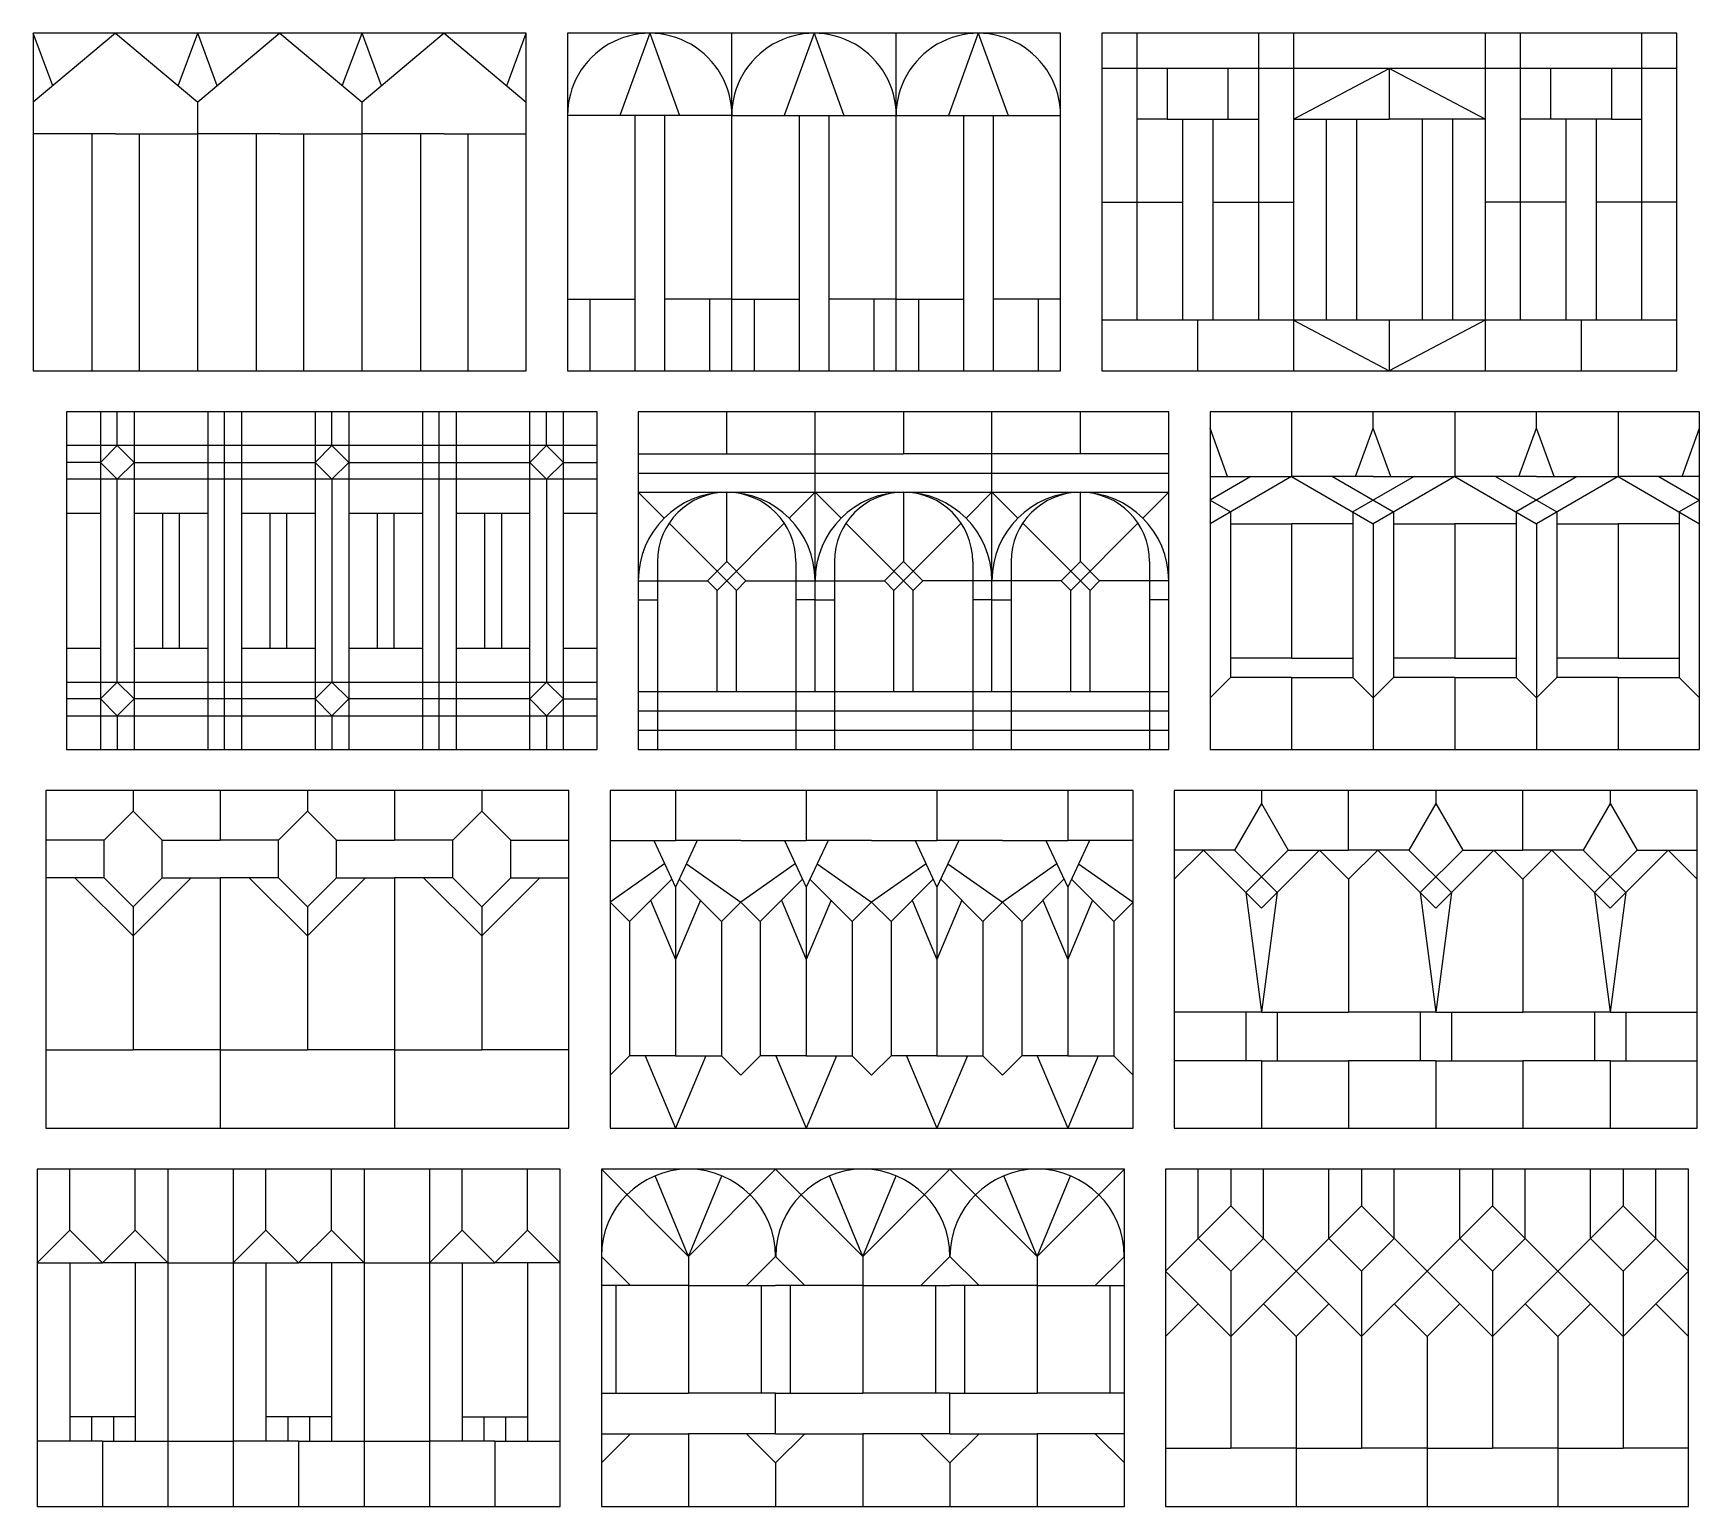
# Model space of a CAD drawing. Header units: millimetres. Extents: x -187 to 164, y -192 to 147.
# Drawn here: x -183.5 to 18.9, y -31.6 to 147.3 of the extents above; entities that cross this region are included whole.
import ezdxf

# ---------------------------------------------------------------- set-up
doc = ezdxf.new("R2010")
doc.units = ezdxf.units.MM
doc.header["$MEASUREMENT"] = 0
doc.layers.add('Layer 03', color=5, linetype='Continuous')

msp = doc.modelspace()

# ---------------------------------------------------------------- linework, layer by layer
at = {"layer": 'Layer 03'}
for p, q in [((-58.75, 147.32), (-118.61, 147.32)), ((-118.61, 147.32), (-118.61, 106.35)), ((-58.75, 106.35), (-58.75, 147.32)), ((-49.49, 147.32), (-49.49, 112.5)), ((-34.73, 147.32), (-34.73, 112.5)), ((-2.93, 147.32), (-2.93, 112.5)), ((11.83, 112.5), (11.83, 147.32)), ((16.09, 143.06), (-53.75, 143.06)), ((16.09, 112.5), (-53.75, 112.5)), ((-118.61, 106.35), (-58.75, 106.35)), ((-175.33, 101.35), (-175.33, 60.38)), ((-171.24, 101.35), (-171.24, 60.38)), ((-162.29, 101.35), (-162.29, 60.38)), ((-160.25, 60.38), (-160.25, 101.35)), ((-158.2, 101.35), (-158.2, 60.38)), ((-149.26, 101.35), (-149.26, 60.38)), ((-145.17, 101.35), (-145.17, 60.38)), ((-136.23, 101.35), (-136.23, 60.38)), ((-134.18, 60.38), (-134.18, 101.35)), ((-132.14, 101.35), (-132.14, 60.38)), ((-123.19, 60.38), (-123.19, 101.35)), ((-119.1, 60.38), (-119.1, 101.35)), ((-99.28, 96.27), (-99.28, 101.35)), ((-88.54, 67.39), (-88.54, 101.35)), ((-67.07, 67.39), (-67.07, 101.35)), ((-56.34, 96.27), (-56.34, 101.35)), ((-115.01, 97.26), (-179.42, 97.26)), ((-115.01, 93.17), (-179.42, 93.17)), ((-110.01, 93.93), (-45.6, 93.93)), ((-25.74, 93.5), (-18.31, 89.21)), ((-15.83, 93.5), (-23.26, 89.21)), ((-5.92, 93.5), (1.51, 89.21)), ((3.99, 93.5), (-3.44, 89.21)), ((-110.01, 91.6), (-45.6, 91.6)), ((-99.28, 83.2), (-99.28, 91.6)), ((-85.4, 88.45), (-88.54, 91.6)), ((-70.22, 88.45), (-67.07, 91.6)), ((-56.34, 83.2), (-56.34, 91.6)), ((-40.6, 90.64), (-38.13, 89.21)), ((18.85, 90.64), (16.38, 89.21)), ((-106.27, 87.85), (-98.11, 79.69)), ((-100.44, 79.69), (-92.29, 87.85)), ((-77.81, 80.86), (-84.8, 87.85)), ((-77.81, 80.86), (-70.82, 87.85)), ((-55.17, 79.69), (-63.33, 87.85)), ((-49.35, 87.85), (-57.51, 79.69)), ((-107.67, 83.2), (-107.67, 60.38)), ((-90.88, 83.2), (-90.88, 60.38)), ((-86.21, 83.2), (-86.21, 60.38)), ((-69.41, 83.2), (-69.41, 60.38)), ((-64.74, 83.2), (-64.74, 60.38)), ((-47.94, 83.2), (-47.94, 60.38)), ((-179.42, 68.56), (-115.01, 68.56)), ((-110.01, 67.39), (-45.6, 67.39)), ((-110.01, 65.05), (-45.6, 65.05)), ((-179.42, 64.47), (-115.01, 64.47)), ((-110.01, 62.72), (-45.6, 62.72)), ((-181.94, 55.38), (-181.94, 14.41)), ((-118.44, 55.38), (-181.94, 55.38)), ((-118.44, 14.41), (-118.44, 55.38)), ((-113.44, 55.38), (-113.44, 14.41)), ((-49.94, 55.38), (-113.44, 55.38)), ((-49.94, 14.41), (-49.94, 55.38)), ((-44.94, 55.38), (-44.94, 14.41)), ((18.56, 55.38), (-44.94, 55.38)), ((18.56, 14.41), (18.56, 55.38)), ((-105.95, 44.62), (-111.08, 39.5)), ((-105.04, 44.62), (-99.92, 39.5)), ((-90.08, 44.62), (-95.21, 39.5)), ((-89.17, 44.62), (-84.04, 39.5)), ((-74.2, 44.62), (-79.33, 39.5)), ((-73.29, 44.62), (-68.17, 39.5)), ((-58.33, 44.62), (-63.46, 39.5)), ((-57.42, 44.62), (-52.29, 39.5)), ((-111.08, 39.5), (-111.08, 23.18)), ((-99.92, 39.5), (-99.92, 23.18)), ((-95.21, 39.5), (-95.21, 23.18)), ((-84.04, 39.5), (-84.04, 23.18)), ((-79.33, 39.5), (-79.33, 23.18)), ((-68.17, 39.5), (-68.17, 23.18)), ((-63.46, 39.5), (-63.46, 23.18)), ((-52.29, 39.5), (-52.29, 23.18)), ((-105.5, 23.18), (-111.08, 23.18)), ((-109.19, 23.18), (-105.5, 14.41)), ((-105.5, 23.18), (-99.92, 23.18)), ((-101.8, 23.18), (-105.5, 14.41)), ((-89.62, 23.18), (-95.21, 23.18)), ((-93.32, 23.18), (-89.62, 14.41)), ((-85.93, 23.18), (-89.62, 14.41)), ((-89.62, 23.18), (-84.04, 23.18)), ((-73.75, 23.18), (-79.33, 23.18)), ((-77.44, 23.18), (-73.75, 14.41)), ((-70.05, 23.18), (-73.75, 14.41)), ((-73.75, 23.18), (-68.17, 23.18)), ((-57.87, 23.18), (-63.46, 23.18)), ((-61.57, 23.18), (-57.87, 14.41)), ((-54.18, 23.18), (-57.87, 14.41)), ((-57.87, 23.18), (-52.29, 23.18)), ((-181.94, 14.41), (-118.44, 14.41)), ((-113.44, 14.41), (-49.94, 14.41)), ((-44.94, 14.41), (18.56, 14.41)), ((-183, 9.41), (-183, -31.56)), ((-119.5, 9.41), (-183, 9.41)), ((-159.19, 9.41), (-159.19, -31.56)), ((-119.5, -31.56), (-119.5, 9.41)), ((-114.5, 9.41), (-114.5, -31.56)), ((-51, 9.41), (-114.5, 9.41)), ((-51, -31.56), (-51, 9.41)), ((-46, 9.41), (-46, -31.56)), ((17.5, 9.41), (-46, 9.41)), ((17.5, -31.56), (17.5, 9.41)), ((-114.5, -17.77), (-103.92, -17.77)), ((-93.34, -17.77), (-103.92, -17.77)), ((-93.34, -17.77), (-82.75, -17.77)), ((-72.17, -17.77), (-82.75, -17.77)), ((-72.17, -17.77), (-61.59, -17.77)), ((-51, -17.77), (-61.59, -17.77)), ((-114.5, -22.72), (-103.92, -22.72)), ((-93.34, -22.72), (-103.92, -22.72)), ((-93.34, -22.72), (-82.75, -22.72)), ((-72.17, -22.72), (-82.75, -22.72)), ((-72.17, -22.72), (-61.59, -22.72)), ((-51, -22.72), (-61.59, -22.72)), ((-183, -31.56), (-119.5, -31.56)), ((-114.5, -31.56), (-51, -31.56)), ((-46, -31.56), (17.5, -31.56))]:
    msp.add_line(p, q, dxfattribs=at)
for points in [[(-173.49, 147.32), (-183.47, 138.95)], [(-181.08, 140.95), (-183.47, 147.32)], [(-173.49, 147.32), (-163.51, 138.95)], [(-165.9, 140.95), (-163.51, 147.32)], [(-153.54, 147.32), (-163.51, 138.95)], [(-161.13, 140.95), (-163.51, 147.32)], [(-153.54, 147.32), (-143.56, 138.95)], [(-145.95, 140.95), (-143.56, 147.32)], [(-133.58, 147.32), (-143.56, 138.95)], [(-141.18, 140.95), (-143.56, 147.32)], [(-133.58, 147.32), (-123.61, 138.95)], [(-125.99, 140.95), (-123.61, 147.32)], [(-108.63, 147.32), (-112.26, 137.34)], [(-108.63, 147.32), (-105, 137.34)], [(-98.65, 106.35), (-98.65, 147.32)], [(-88.68, 147.32), (-92.31, 137.34)], [(-88.68, 147.32), (-85.05, 137.34)], [(-78.7, 106.35), (-78.7, 147.32)], [(-68.73, 147.32), (-72.36, 137.34)], [(-68.73, 147.32), (-65.09, 137.34)], [(-30.47, 147.32), (-30.47, 106.35)], [(-7.19, 147.32), (-7.19, 106.35)], [(-45.8, 143.06), (-45.8, 136.9)], [(-38.42, 143.06), (-38.42, 136.9)], [(-30.47, 136.9), (-18.83, 143.06)], [(-7.19, 136.9), (-18.83, 143.06)], [(-18.83, 143.06), (-18.83, 136.9)], [(0.76, 143.06), (0.76, 136.9)], [(8.14, 143.06), (8.14, 136.9)], [(-163.51, 106.35), (-163.51, 138.95)], [(-143.56, 106.35), (-143.56, 138.95)], [(-98.65, 137.34), (-118.61, 137.34)], [(-110.45, 137.34), (-110.45, 106.35)], [(-106.82, 137.34), (-106.82, 106.35)], [(-98.65, 137.34), (-78.7, 137.34)], [(-90.49, 137.34), (-90.49, 106.35)], [(-86.86, 137.34), (-86.86, 106.35)], [(-78.7, 137.34), (-58.75, 137.34)], [(-70.54, 137.34), (-70.54, 106.35)], [(-66.91, 137.34), (-66.91, 106.35)], [(-45.8, 136.9), (-49.49, 136.9)], [(-45.8, 136.9), (-38.42, 136.9)], [(-43.95, 136.9), (-43.95, 112.5)], [(-40.26, 136.9), (-40.26, 112.5)], [(-38.42, 136.9), (-34.73, 136.9)], [(-30.47, 136.9), (-18.83, 136.9)], [(-26.49, 136.9), (-26.49, 112.5)], [(-22.8, 136.9), (-22.8, 112.5)], [(-7.19, 136.9), (-18.83, 136.9)], [(-14.85, 136.9), (-14.85, 112.5)], [(-11.16, 136.9), (-11.16, 112.5)], [(0.76, 136.9), (-2.93, 136.9)], [(8.14, 136.9), (0.76, 136.9)], [(2.61, 136.9), (2.61, 112.5)], [(6.3, 136.9), (6.3, 112.5)], [(8.14, 136.9), (11.83, 136.9)], [(-173.49, 135.1), (-183.47, 135.1)], [(-176.36, 135.1), (-176.36, 106.35)], [(-173.49, 135.1), (-163.51, 135.1)], [(-170.62, 135.1), (-170.62, 106.35)], [(-153.54, 135.1), (-163.51, 135.1)], [(-156.4, 135.1), (-156.4, 106.35)], [(-153.54, 135.1), (-143.56, 135.1)], [(-150.67, 135.1), (-150.67, 106.35)], [(-133.58, 135.1), (-143.56, 135.1)], [(-136.45, 135.1), (-136.45, 106.35)], [(-133.58, 135.1), (-123.61, 135.1)], [(-130.72, 135.1), (-130.72, 106.35)], [(-53.75, 126.83), (-43.95, 126.83)], [(-40.26, 126.83), (-30.47, 126.83)], [(2.61, 126.83), (-7.19, 126.83)], [(16.09, 126.83), (6.3, 126.83)], [(-118.61, 115.03), (-110.45, 115.03)], [(-115.89, 115.03), (-115.89, 106.35)], [(-98.65, 115.03), (-106.82, 115.03)], [(-101.37, 115.03), (-101.37, 106.35)], [(-98.65, 115.03), (-90.49, 115.03)], [(-95.93, 115.03), (-95.93, 106.35)], [(-78.7, 115.03), (-86.86, 115.03)], [(-81.42, 115.03), (-81.42, 106.35)], [(-78.7, 115.03), (-70.54, 115.03)], [(-75.98, 115.03), (-75.98, 106.35)], [(-58.75, 115.03), (-66.91, 115.03)], [(-61.47, 115.03), (-61.47, 106.35)], [(-42.11, 112.5), (-42.11, 106.35)], [(-30.47, 112.5), (-18.83, 106.35)], [(-7.19, 112.5), (-18.83, 106.35)], [(-18.83, 112.5), (-18.83, 106.35)], [(4.45, 112.5), (4.45, 106.35)], [(-173.28, 97.26), (-173.28, 101.35)], [(-147.21, 97.26), (-147.21, 101.35)], [(-121.15, 97.26), (-121.15, 101.35)], [(-77.81, 101.35), (-77.81, 96.27)], [(-30.69, 101.35), (-30.69, 93.5)], [(-20.78, 99.38), (-20.78, 101.35)], [(-10.88, 101.35), (-10.88, 93.5)], [(-0.97, 99.38), (-0.97, 101.35)], [(8.94, 101.35), (8.94, 93.5)], [(-38.46, 93.5), (-40.6, 99.38)], [(-22.92, 93.5), (-20.78, 99.38)], [(-18.65, 93.5), (-20.78, 99.38)], [(-3.11, 93.5), (-0.97, 99.38)], [(1.17, 93.5), (-0.97, 99.38)], [(16.71, 93.5), (18.85, 99.38)], [(-175.33, 95.21), (-179.42, 95.21)], [(-171.24, 95.21), (-149.26, 95.21)], [(-145.17, 95.21), (-123.19, 95.21)], [(-119.1, 95.21), (-115.01, 95.21)], [(-110.01, 96.27), (-77.81, 96.27)], [(-45.6, 96.27), (-77.81, 96.27)], [(-173.28, 68.56), (-173.28, 93.17)], [(-147.21, 93.17), (-147.21, 68.56)], [(-121.15, 93.17), (-121.15, 68.56)], [(-30.69, 93.5), (-40.6, 87.78)], [(-35.65, 93.5), (-40.6, 90.64)], [(-40.6, 93.5), (-30.69, 93.5)], [(-20.78, 93.5), (-30.69, 93.5)], [(-30.69, 93.5), (-20.78, 87.78)], [(-10.88, 93.5), (-20.78, 87.78)], [(-20.78, 93.5), (-10.88, 93.5)], [(-0.97, 93.5), (-10.88, 93.5)], [(-10.88, 93.5), (-0.97, 87.78)], [(8.94, 93.5), (-0.97, 87.78)], [(-0.97, 93.5), (8.94, 93.5)], [(18.85, 93.5), (8.94, 93.5)], [(8.94, 93.5), (18.85, 87.78)], [(13.9, 93.5), (18.85, 90.64)], [(-110.01, 91.6), (-106.87, 88.45)], [(-91.69, 88.45), (-88.54, 91.6)], [(-77.81, 91.6), (-77.81, 83.2)], [(-63.93, 88.45), (-67.07, 91.6)], [(-45.6, 91.6), (-48.75, 88.45)], [(-179.42, 89.08), (-175.33, 89.08)], [(-171.24, 89.08), (-162.29, 89.08)], [(-167.79, 89.08), (-167.79, 72.65)], [(-165.74, 89.08), (-165.74, 72.65)], [(-158.2, 89.08), (-149.26, 89.08)], [(-154.75, 89.08), (-154.75, 72.65)], [(-152.71, 89.08), (-152.71, 72.65)], [(-145.17, 89.08), (-136.23, 89.08)], [(-141.72, 89.08), (-141.72, 72.65)], [(-139.68, 89.08), (-139.68, 72.65)], [(-132.14, 89.08), (-123.19, 89.08)], [(-128.69, 89.08), (-128.69, 72.65)], [(-126.64, 89.08), (-126.64, 72.65)], [(-119.1, 89.08), (-115.01, 89.08)], [(-38.13, 89.21), (-38.13, 69.1), (-40.6, 66.63)], [(-23.26, 89.21), (-23.26, 69.1), (-20.78, 66.63)], [(-18.31, 89.21), (-18.31, 69.1), (-20.78, 66.63)], [(-3.44, 89.21), (-3.44, 69.1), (-0.97, 66.63)], [(1.51, 89.21), (1.51, 69.1), (-0.97, 66.63)], [(16.38, 89.21), (16.38, 69.1), (18.85, 66.63)], [(-38.13, 87.78), (-30.69, 87.78)], [(-23.26, 87.78), (-30.69, 87.78)], [(-30.69, 87.78), (-30.69, 71.47)], [(-20.78, 87.78), (-20.78, 60.38)], [(-18.31, 87.78), (-10.88, 87.78)], [(-3.44, 87.78), (-10.88, 87.78)], [(-10.88, 87.78), (-10.88, 71.47)], [(-0.97, 87.78), (-0.97, 60.38)], [(1.51, 87.78), (8.94, 87.78)], [(8.94, 87.78), (8.94, 71.47)], [(16.38, 87.78), (8.94, 87.78)], [(-101.61, 80.86), (-99.28, 83.2)], [(-98.11, 79.69), (-96.94, 80.86), (-99.28, 83.2)], [(-78.98, 79.69), (-80.14, 80.86), (-77.81, 83.2)], [(-76.64, 79.69), (-75.47, 80.86), (-77.81, 83.2)], [(-57.51, 79.69), (-58.68, 80.86), (-56.34, 83.2)], [(-54, 80.86), (-56.34, 83.2)], [(-110.01, 80.86), (-101.61, 80.86)], [(-100.44, 79.69), (-101.61, 80.86)], [(-100.44, 67.39), (-100.44, 79.69)], [(-98.11, 67.39), (-98.11, 79.69)], [(-96.94, 80.86), (-80.14, 80.86)], [(-78.98, 79.69), (-77.81, 80.86)], [(-78.98, 67.39), (-78.98, 79.69)], [(-76.64, 79.69), (-77.81, 80.86)], [(-76.64, 67.39), (-76.64, 79.69)], [(-58.68, 80.86), (-75.47, 80.86)], [(-57.51, 67.39), (-57.51, 79.69)], [(-55.17, 79.69), (-54, 80.86)], [(-55.17, 67.39), (-55.17, 79.69)], [(-45.6, 80.86), (-54, 80.86)], [(-110.01, 78.53), (-107.67, 78.53)], [(-88.54, 78.53), (-90.88, 78.53)], [(-88.54, 78.53), (-86.21, 78.53)], [(-67.07, 78.53), (-69.41, 78.53)], [(-67.07, 78.53), (-64.74, 78.53)], [(-45.6, 78.53), (-47.94, 78.53)], [(-179.42, 72.65), (-175.33, 72.65)], [(-171.24, 72.65), (-162.29, 72.65)], [(-158.2, 72.65), (-149.26, 72.65)], [(-145.17, 72.65), (-136.23, 72.65)], [(-132.14, 72.65), (-123.19, 72.65)], [(-119.1, 72.65), (-115.01, 72.65)], [(-30.69, 71.47), (-38.13, 71.47)], [(-30.69, 71.47), (-23.26, 71.47)], [(-10.88, 71.47), (-18.31, 71.47)], [(-10.88, 71.47), (-3.44, 71.47)], [(8.94, 71.47), (1.51, 71.47)], [(8.94, 71.47), (16.38, 71.47)], [(-30.69, 69.1), (-38.13, 69.1)], [(-30.69, 69.1), (-23.26, 69.1)], [(-30.69, 69.1), (-30.69, 60.38)], [(-10.88, 69.1), (-18.31, 69.1)], [(-10.88, 69.1), (-3.44, 69.1)], [(-10.88, 69.1), (-10.88, 60.38)], [(8.94, 69.1), (1.51, 69.1)], [(8.94, 69.1), (8.94, 60.38)], [(8.94, 69.1), (16.38, 69.1)], [(-175.33, 66.51), (-179.42, 66.51)], [(-149.26, 66.51), (-171.24, 66.51)], [(-123.19, 66.51), (-145.17, 66.51)], [(-119.1, 66.51), (-115.01, 66.51)], [(-173.28, 64.47), (-173.28, 60.38)], [(-147.21, 64.47), (-147.21, 60.38)], [(-121.15, 64.47), (-121.15, 60.38)], [(-171.35, 55.38), (-171.35, 52.87)], [(-160.77, 55.38), (-160.77, 49.34)], [(-150.19, 55.38), (-150.19, 52.87)], [(-139.6, 55.38), (-139.6, 49.34)], [(-129.02, 55.38), (-129.02, 52.87)], [(-105.5, 55.38), (-105.5, 49.32)], [(-89.62, 55.38), (-89.62, 49.32)], [(-73.75, 55.38), (-73.75, 49.32)], [(-57.87, 55.38), (-57.87, 49.32)], [(-34.35, 55.38), (-34.35, 53.81)], [(-23.77, 48.15), (-23.77, 55.38)], [(-13.19, 55.38), (-13.19, 53.81)], [(-2.6, 48.15), (-2.6, 55.38)], [(7.98, 55.38), (7.98, 53.81)], [(-174.88, 49.34), (-171.35, 52.87)], [(-167.83, 49.34), (-171.35, 52.87)], [(-153.71, 49.34), (-150.19, 52.87)], [(-146.66, 49.34), (-150.19, 52.87)], [(-132.55, 49.34), (-129.02, 52.87)], [(-125.49, 49.34), (-129.02, 52.87)], [(-34.35, 53.81), (-37.62, 48.15)], [(-34.35, 53.81), (-31.09, 48.15)], [(-13.19, 53.81), (-16.45, 48.15)], [(-13.19, 53.81), (-9.92, 48.15)], [(7.98, 53.81), (4.71, 48.15)], [(7.98, 53.81), (11.25, 48.15)], [(-174.88, 49.34), (-181.94, 49.34)], [(-174.88, 44.79), (-174.88, 49.34)], [(-167.83, 44.79), (-167.83, 49.34)], [(-167.83, 49.34), (-160.77, 49.34)], [(-153.71, 49.34), (-160.77, 49.34)], [(-153.71, 44.79), (-153.71, 49.34)], [(-146.66, 49.34), (-139.6, 49.34)], [(-146.66, 44.79), (-146.66, 49.34)], [(-132.55, 49.34), (-139.6, 49.34)], [(-132.55, 44.79), (-132.55, 49.34)], [(-125.49, 49.34), (-118.44, 49.34)], [(-125.49, 44.79), (-125.49, 49.34)], [(-113.44, 49.32), (-105.5, 49.32)], [(-108.14, 49.32), (-105.5, 43.65)], [(-97.56, 49.32), (-105.5, 49.32)], [(-102.85, 49.32), (-105.5, 43.65)], [(-97.56, 49.32), (-89.62, 49.32)], [(-92.27, 49.32), (-89.62, 43.65)], [(-86.98, 49.32), (-89.62, 43.65)], [(-81.69, 49.32), (-89.62, 49.32)], [(-81.69, 49.32), (-73.75, 49.32)], [(-76.39, 49.32), (-73.75, 43.65)], [(-71.1, 49.32), (-73.75, 43.65)], [(-65.81, 49.32), (-73.75, 49.32)], [(-65.81, 49.32), (-57.87, 49.32)], [(-60.52, 49.32), (-57.87, 43.65)], [(-55.23, 49.32), (-57.87, 43.65)], [(-49.94, 49.32), (-57.87, 49.32)], [(-41.41, 48.15), (-44.94, 44.63)], [(-37.62, 48.15), (-44.94, 48.15)], [(-41.41, 48.15), (-34.35, 41.1)], [(-37.62, 48.15), (-32.46, 42.99)], [(-31.09, 48.15), (-36.25, 42.99)], [(-27.3, 48.15), (-34.35, 41.1)], [(-31.09, 48.15), (-23.77, 48.15)], [(-27.3, 48.15), (-23.77, 44.63)], [(-16.45, 48.15), (-23.77, 48.15)], [(-20.24, 48.15), (-23.77, 44.63)], [(-20.24, 48.15), (-13.19, 41.1)], [(-16.45, 48.15), (-11.29, 42.99)], [(-9.92, 48.15), (-15.08, 42.99)], [(-6.13, 48.15), (-13.19, 41.1)], [(-9.92, 48.15), (-2.6, 48.15)], [(-6.13, 48.15), (-2.6, 44.63)], [(4.71, 48.15), (-2.6, 48.15)], [(0.92, 48.15), (-2.6, 44.63)], [(0.92, 48.15), (7.98, 41.1)], [(4.71, 48.15), (9.87, 42.99)], [(11.25, 48.15), (6.09, 42.99)], [(15.04, 48.15), (7.98, 41.1)], [(11.25, 48.15), (18.56, 48.15)], [(15.04, 48.15), (18.56, 44.63)], [(-174.88, 44.79), (-181.94, 44.79)], [(-178.41, 44.79), (-171.35, 37.74)], [(-174.88, 44.79), (-171.35, 41.27)], [(-164.3, 44.79), (-171.35, 37.74)], [(-167.83, 44.79), (-171.35, 41.27)], [(-167.83, 44.79), (-160.77, 44.79)], [(-160.77, 44.79), (-160.77, 14.41)], [(-153.71, 44.79), (-160.77, 44.79)], [(-157.24, 44.79), (-150.19, 37.74)], [(-153.71, 44.79), (-150.19, 41.27)], [(-146.66, 44.79), (-150.19, 41.27)], [(-143.13, 44.79), (-150.19, 37.74)], [(-146.66, 44.79), (-139.6, 44.79)], [(-139.6, 44.79), (-139.6, 14.41)], [(-132.55, 44.79), (-139.6, 44.79)], [(-136.08, 44.79), (-129.02, 37.74)], [(-132.55, 44.79), (-129.02, 41.27)], [(-125.49, 44.79), (-129.02, 41.27)], [(-121.96, 44.79), (-129.02, 37.74)], [(-125.49, 44.79), (-118.44, 44.79)], [(-106.82, 46.48), (-113.44, 41.85)], [(-104.18, 46.48), (-97.56, 41.85)], [(-90.95, 46.48), (-97.56, 41.85)], [(-88.3, 46.48), (-81.69, 41.85)], [(-75.07, 46.48), (-81.69, 41.85)], [(-72.43, 46.48), (-65.81, 41.85)], [(-59.2, 46.48), (-65.81, 41.85)], [(-56.55, 46.48), (-49.94, 41.85)], [(-23.77, 44.63), (-23.77, 28.47)], [(-2.6, 44.63), (-2.6, 28.47)], [(-105.5, 43.65), (-105.5, 23.18)], [(-89.62, 43.65), (-89.62, 23.18)], [(-73.75, 43.65), (-73.75, 23.18)], [(-57.87, 43.65), (-57.87, 23.18)], [(-36.25, 42.99), (-34.35, 28.47)], [(-32.46, 42.99), (-34.35, 28.47)], [(-15.08, 42.99), (-13.19, 28.47)], [(-11.29, 42.99), (-13.19, 28.47)], [(6.09, 42.99), (7.98, 28.47)], [(9.87, 42.99), (7.98, 28.47)], [(-171.35, 41.27), (-171.35, 23.9)], [(-150.19, 41.27), (-150.19, 23.9)], [(-129.02, 41.27), (-129.02, 23.9)], [(-113.44, 41.85), (-111.08, 39.5)], [(-108.52, 42.06), (-105.5, 34.89)], [(-102.48, 42.06), (-105.5, 34.89)], [(-97.56, 41.85), (-99.92, 39.5)], [(-97.56, 41.85), (-95.21, 39.5)], [(-92.64, 42.06), (-89.62, 34.89)], [(-86.61, 42.06), (-89.62, 34.89)], [(-81.69, 41.85), (-84.04, 39.5)], [(-81.69, 41.85), (-79.33, 39.5)], [(-76.77, 42.06), (-73.75, 34.89)], [(-70.73, 42.06), (-73.75, 34.89)], [(-65.81, 41.85), (-68.17, 39.5)], [(-65.81, 41.85), (-63.46, 39.5)], [(-60.89, 42.06), (-57.87, 34.89)], [(-54.86, 42.06), (-57.87, 34.89)], [(-49.94, 41.85), (-52.29, 39.5)], [(-34.35, 28.47), (-44.94, 28.47)], [(-36.25, 28.47), (-36.25, 22.55)], [(-34.35, 28.47), (-23.77, 28.47)], [(-32.46, 28.47), (-32.46, 22.55)], [(-13.19, 28.47), (-23.77, 28.47)], [(-15.08, 28.47), (-15.08, 22.55)], [(-13.19, 28.47), (-2.6, 28.47)], [(-11.29, 28.47), (-11.29, 22.55)], [(7.98, 28.47), (-2.6, 28.47)], [(6.09, 28.47), (6.09, 22.55)], [(7.98, 28.47), (18.56, 28.47)], [(9.87, 28.47), (9.87, 22.55)], [(-181.94, 23.9), (-171.35, 23.9)], [(-160.77, 23.9), (-171.35, 23.9)], [(-160.77, 23.9), (-150.19, 23.9)], [(-139.6, 23.9), (-150.19, 23.9)], [(-139.6, 23.9), (-129.02, 23.9)], [(-118.44, 23.9), (-129.02, 23.9)], [(-113.44, 20.83), (-111.08, 23.18)], [(-97.56, 20.83), (-99.92, 23.18)], [(-97.56, 20.83), (-95.21, 23.18)], [(-81.69, 20.83), (-84.04, 23.18)], [(-81.69, 20.83), (-79.33, 23.18)], [(-65.81, 20.83), (-68.17, 23.18)], [(-65.81, 20.83), (-63.46, 23.18)], [(-49.94, 20.83), (-52.29, 23.18)], [(-34.35, 22.55), (-44.94, 22.55)], [(-34.35, 22.55), (-34.35, 14.41)], [(-34.35, 22.55), (-23.77, 22.55)], [(-23.77, 22.55), (-23.77, 14.41)], [(-13.19, 22.55), (-23.77, 22.55)], [(-13.19, 22.55), (-2.6, 22.55)], [(-13.19, 22.55), (-13.19, 14.41)], [(-2.6, 22.55), (-2.6, 14.41)], [(7.98, 22.55), (-2.6, 22.55)], [(7.98, 22.55), (18.56, 22.55)], [(7.98, 22.55), (7.98, 14.41)], [(-179.03, 2), (-179.03, 9.41)], [(-171.1, 2), (-171.1, 9.41)], [(-167.13, 9.41), (-167.13, -31.56)], [(-155.22, 2), (-155.22, 9.41)], [(-147.28, 2), (-147.28, 9.41)], [(-143.31, 9.41), (-143.31, -31.56)], [(-135.38, 9.41), (-135.38, -31.56)], [(-131.41, 2), (-131.41, 9.41)], [(-123.47, 2), (-123.47, 9.41)], [(-114.5, 9.41), (-103.92, -1.17)], [(-103.92, -1.17), (-107.97, 8.6)], [(-93.34, 9.41), (-103.92, -1.17)], [(-103.92, -1.17), (-99.87, 8.6)], [(-93.34, 9.41), (-82.75, -1.17)], [(-82.75, -1.17), (-86.8, 8.6)], [(-72.17, 9.41), (-82.75, -1.17)], [(-82.75, -1.17), (-78.7, 8.6)], [(-72.17, 9.41), (-61.59, -1.17)], [(-61.59, -1.17), (-65.64, 8.6)], [(-51, 9.41), (-61.59, -1.17)], [(-61.59, -1.17), (-57.54, 8.6)], [(-42.03, 1.01), (-42.03, 9.41)], [(-38.06, 9.41), (-38.06, 4.97)], [(-34.1, 1.01), (-34.1, 9.41)], [(-26.16, 1.01), (-26.16, 9.41)], [(-22.19, 9.41), (-22.19, 4.97)], [(-18.22, 1.01), (-18.22, 9.41)], [(-10.28, 1.01), (-10.28, 9.41)], [(-6.31, 9.41), (-6.31, 4.97)], [(-2.35, 1.01), (-2.35, 9.41)], [(5.59, 1.01), (5.59, 9.41)], [(9.56, 9.41), (9.56, 4.97)], [(13.53, 1.01), (13.53, 9.41)], [(-46, -2.96), (-38.06, 4.97)], [(-30.13, -2.96), (-38.06, 4.97)], [(-30.13, -2.96), (-22.19, 4.97)], [(-14.25, -2.96), (-22.19, 4.97)], [(-14.25, -2.96), (-6.31, 4.97)], [(1.62, -2.96), (-6.31, 4.97)], [(1.62, -2.96), (9.56, 4.97)], [(17.5, -2.96), (9.56, 4.97)], [(-183, -1.96), (-179.03, 2)], [(-175.06, -1.96), (-179.03, 2)], [(-175.06, -1.96), (-171.1, 2)], [(-167.13, -1.96), (-171.1, 2)], [(-159.19, -1.96), (-155.22, 2)], [(-151.25, -1.96), (-155.22, 2)], [(-151.25, -1.96), (-147.28, 2)], [(-143.31, -1.96), (-147.28, 2)], [(-135.38, -1.96), (-131.41, 2)], [(-127.44, -1.96), (-131.41, 2)], [(-127.44, -1.96), (-123.47, 2)], [(-119.5, -1.96), (-123.47, 2)], [(-42.03, 1.01), (-38.06, -2.96)], [(-34.1, 1.01), (-38.06, -2.96)], [(-26.16, 1.01), (-22.19, -2.96)], [(-18.22, 1.01), (-22.19, -2.96)], [(-10.28, 1.01), (-6.31, -2.96)], [(-2.35, 1.01), (-6.31, -2.96)], [(5.59, 1.01), (9.56, -2.96)], [(13.53, 1.01), (9.56, -2.96)], [(-183, -1.96), (-175.06, -1.96)], [(-179.03, -1.96), (-179.03, -23.62)], [(-167.13, -1.96), (-175.06, -1.96)], [(-171.1, -1.96), (-171.1, -23.62)], [(-167.13, -1.96), (-159.19, -1.96)], [(-159.19, -1.96), (-151.25, -1.96)], [(-155.22, -1.96), (-155.22, -23.62)], [(-143.31, -1.96), (-151.25, -1.96)], [(-147.28, -1.96), (-147.28, -23.62)], [(-143.31, -1.96), (-135.38, -1.96)], [(-135.38, -1.96), (-127.44, -1.96)], [(-131.41, -1.96), (-131.41, -23.62)], [(-119.5, -1.96), (-127.44, -1.96)], [(-123.47, -1.96), (-123.47, -23.62)], [(-114.5, -1.17), (-110.97, -4.7)], [(-103.92, -1.17), (-103.92, -17.77)], [(-93.34, -1.17), (-96.86, -4.7)], [(-93.34, -1.17), (-89.81, -4.7)], [(-82.75, -1.17), (-82.75, -17.77)], [(-72.17, -1.17), (-75.7, -4.7)], [(-72.17, -1.17), (-68.64, -4.7)], [(-61.59, -1.17), (-61.59, -17.77)], [(-51, -1.17), (-54.53, -4.7)], [(-46, -2.96), (-38.06, -10.9)], [(-38.06, -2.96), (-38.06, -24.45)], [(-30.13, -2.96), (-38.06, -10.9)], [(-30.13, -2.96), (-22.19, -10.9)], [(-14.25, -2.96), (-22.19, -10.9)], [(-22.19, -2.96), (-22.19, -24.45)], [(-14.25, -2.96), (-6.31, -10.9)], [(1.62, -2.96), (-6.31, -10.9)], [(-6.31, -2.96), (-6.31, -24.45)], [(1.62, -2.96), (9.56, -10.9)], [(17.5, -2.96), (9.56, -10.9)], [(9.56, -2.96), (9.56, -24.45)], [(-103.92, -4.7), (-114.5, -4.7)], [(-112.74, -4.7), (-112.74, -17.77)], [(-103.92, -4.7), (-93.34, -4.7)], [(-95.1, -4.7), (-95.1, -17.77)], [(-82.75, -4.7), (-93.34, -4.7)], [(-91.57, -4.7), (-91.57, -17.77)], [(-82.75, -4.7), (-72.17, -4.7)], [(-73.93, -4.7), (-73.93, -17.77)], [(-61.59, -4.7), (-72.17, -4.7)], [(-70.4, -4.7), (-70.4, -17.77)], [(-61.59, -4.7), (-51, -4.7)], [(-52.77, -4.7), (-52.77, -17.77)], [(-42.03, -6.93), (-46, -10.9)], [(-34.1, -6.93), (-30.13, -10.9)], [(-26.16, -6.93), (-30.13, -10.9)], [(-18.22, -6.93), (-14.25, -10.9)], [(-10.28, -6.93), (-14.25, -10.9)], [(-2.35, -6.93), (1.62, -10.9)], [(5.59, -6.93), (1.62, -10.9)], [(13.53, -6.93), (17.5, -10.9)], [(-30.13, -10.9), (-30.13, -31.56)], [(-14.25, -10.9), (-14.25, -31.56)], [(1.62, -10.9), (1.62, -31.56)], [(-93.34, -22.72), (-93.34, -17.77)], [(-72.17, -22.72), (-72.17, -17.77)], [(-175.06, -20.67), (-179.03, -20.67)], [(-176.39, -20.67), (-176.39, -23.62)], [(-171.1, -20.67), (-175.06, -20.67)], [(-173.74, -20.67), (-173.74, -23.62)], [(-151.25, -20.67), (-155.22, -20.67)], [(-152.57, -20.67), (-152.57, -23.62)], [(-147.28, -20.67), (-151.25, -20.67)], [(-149.93, -20.67), (-149.93, -23.62)], [(-131.41, -20.67), (-127.44, -20.67)], [(-128.76, -20.67), (-128.76, -23.62)], [(-127.44, -20.67), (-123.47, -20.67)], [(-126.12, -20.67), (-126.12, -23.62)], [(-175.06, -23.62), (-183, -23.62)], [(-175.06, -23.62), (-175.06, -31.56)], [(-175.06, -23.62), (-167.13, -23.62)], [(-167.13, -23.62), (-159.19, -23.62)], [(-151.25, -23.62), (-159.19, -23.62)], [(-151.25, -23.62), (-143.31, -23.62)], [(-151.25, -23.62), (-151.25, -31.56)], [(-143.31, -23.62), (-135.38, -23.62)], [(-127.44, -23.62), (-135.38, -23.62)], [(-127.44, -23.62), (-119.5, -23.62)], [(-127.44, -23.62), (-127.44, -31.56)], [(-110.97, -22.72), (-114.5, -26.25)], [(-103.92, -22.72), (-103.92, -31.56)], [(-96.86, -22.72), (-93.34, -26.25)], [(-89.81, -22.72), (-93.34, -26.25)], [(-82.75, -22.72), (-82.75, -31.56)], [(-75.7, -22.72), (-72.17, -26.25)], [(-68.64, -22.72), (-72.17, -26.25)], [(-61.59, -22.72), (-61.59, -31.56)], [(-54.53, -22.72), (-51, -26.25)], [(-93.34, -26.25), (-93.34, -31.56)], [(-72.17, -26.25), (-72.17, -31.56)], [(-46, -24.45), (-38.06, -24.45)], [(-30.13, -24.45), (-38.06, -24.45)], [(-30.13, -24.45), (-22.19, -24.45)], [(-14.25, -24.45), (-22.19, -24.45)], [(-14.25, -24.45), (-6.31, -24.45)], [(1.62, -24.45), (-6.31, -24.45)], [(1.62, -24.45), (9.56, -24.45)], [(17.5, -24.45), (9.56, -24.45)]]:
    msp.add_lwpolyline(points, dxfattribs=at)
for points in [[(-183.47, 106.35), (-123.61, 106.35), (-123.61, 147.32), (-183.47, 147.32)], [(-53.75, 106.35), (16.09, 106.35), (16.09, 147.32), (-53.75, 147.32)], [(-179.42, 60.38), (-115.01, 60.38), (-115.01, 101.35), (-179.42, 101.35)], [(-110.01, 60.38), (-45.6, 60.38), (-45.6, 101.35), (-110.01, 101.35)], [(-40.6, 60.38), (18.85, 60.38), (18.85, 101.35), (-40.6, 101.35)], [(-173.28, 97.26), (-175.33, 95.21), (-173.28, 93.17), (-171.24, 95.21)], [(-147.21, 97.26), (-149.26, 95.21), (-147.21, 93.17), (-145.17, 95.21)], [(-121.15, 97.26), (-119.1, 95.21), (-121.15, 93.17), (-123.19, 95.21)], [(-173.28, 64.47), (-175.33, 66.51), (-173.28, 68.56), (-171.24, 66.51)], [(-147.21, 64.47), (-149.26, 66.51), (-147.21, 68.56), (-145.17, 66.51)], [(-121.15, 64.47), (-119.1, 66.51), (-121.15, 68.56), (-123.19, 66.51)]]:
    msp.add_lwpolyline(points, close=True, dxfattribs=at)
for centre, radius, start, end in [((-108.63, 137.34), 9.98, 359.9998, 180.0002), ((-88.68, 137.34), 9.98, 359.9998, 180.0002), ((-68.73, 137.34), 9.98, 359.9998, 180.0002), ((-99.28, 80.86), 10.73, 90, 180), ((-99.28, 83.2), 8.4, 90, 180), ((-99.28, 83.2), 8.4, 360, 90), ((-99.28, 80.86), 10.73, 0, 90), ((-77.81, 80.86), 10.73, 90, 180), ((-77.81, 83.2), 8.4, 90, 180), ((-77.81, 83.2), 8.4, 360, 90), ((-77.81, 80.86), 10.73, 0, 90), ((-56.34, 80.86), 10.73, 90, 180), ((-56.34, 83.2), 8.4, 90, 180), ((-56.34, 80.86), 10.73, 0, 90), ((-56.34, 83.2), 8.4, 360, 90), ((-103.92, -1.17), 10.58, 0, 180), ((-82.75, -1.17), 10.58, 0, 180), ((-61.59, -1.17), 10.58, 0, 180)]:
    msp.add_arc(centre, radius, start, end, dxfattribs=at)

doc.saveas('drawing.dxf')
